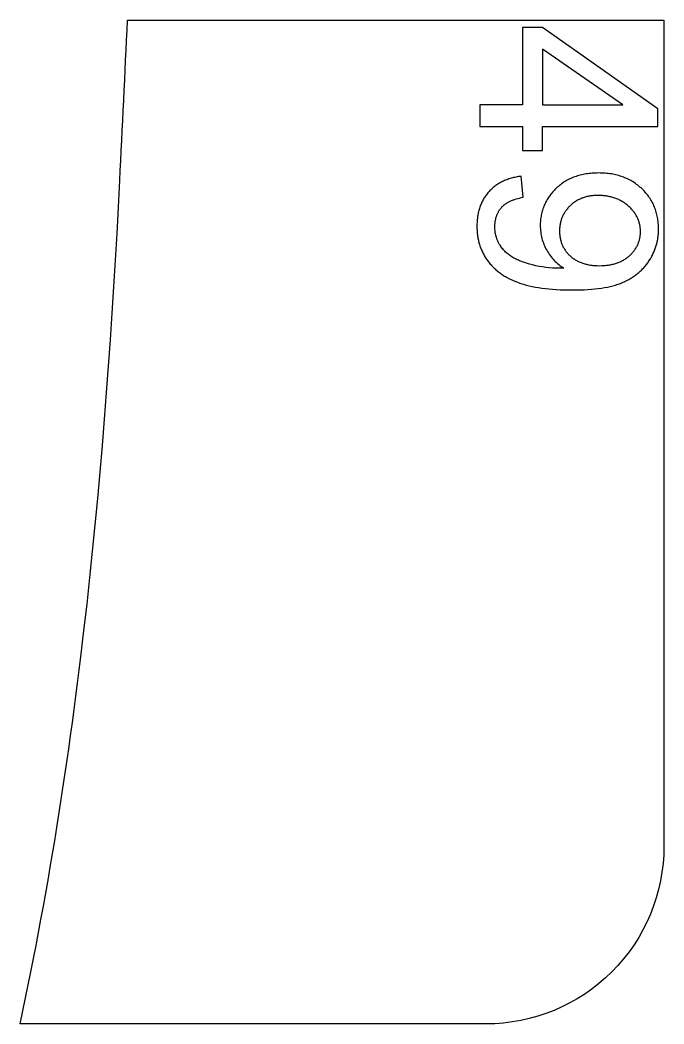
# Model space of a CAD drawing. Extents: x -16189 to 5251, y 3521 to 4024.
# Drawn here: x -9527 to -9346.1, y 3521.1 to 3803.1 of the extents above; entities that cross this region are included whole.
import ezdxf

# ---------------------------------------------------------------- set-up
doc = ezdxf.new("R2010")
doc.units = 0
doc.layers.add('LAYER_03', color=7, linetype='CONTINUOUS')

msp = doc.modelspace()

# ---------------------------------------------------------------- linework, layer by layer
at = {"layer": 'LAYER_03'}
for p, q in [((-9368.05, 3753.45), (-9368.3, 3753.38)), ((-9367.79, 3753.51), (-9368.05, 3753.45)), ((-9367.53, 3753.57), (-9367.79, 3753.51)), ((-9367.26, 3753.62), (-9367.53, 3753.57)), ((-9366.99, 3753.67), (-9367.26, 3753.62)), ((-9366.72, 3753.71), (-9366.99, 3753.67)), ((-9366.45, 3753.75), (-9366.72, 3753.71)), ((-9366.17, 3753.78), (-9366.45, 3753.75)), ((-9365.89, 3753.81), (-9366.17, 3753.78)), ((-9365.6, 3753.83), (-9365.89, 3753.81)), ((-9365.31, 3753.84), (-9365.6, 3753.83)), ((-9365.02, 3753.85), (-9365.31, 3753.84)), ((-9364.72, 3753.85), (-9365.02, 3753.85)), ((-9364.39, 3753.85), (-9364.72, 3753.85)), ((-9364.06, 3753.84), (-9364.39, 3753.85)), ((-9363.74, 3753.82), (-9364.06, 3753.84)), ((-9363.42, 3753.8), (-9363.74, 3753.82)), ((-9363.11, 3753.78), (-9363.42, 3753.8)), ((-9362.8, 3753.74), (-9363.11, 3753.78)), ((-9362.49, 3753.71), (-9362.8, 3753.74)), ((-9362.19, 3753.66), (-9362.49, 3753.71)), ((-9361.89, 3753.61), (-9362.19, 3753.66)), ((-9361.59, 3753.55), (-9361.89, 3753.61)), ((-9361.3, 3753.49), (-9361.59, 3753.55)), ((-9361.01, 3753.42), (-9361.3, 3753.49)), ((-9360.73, 3753.35), (-9361.01, 3753.42)), ((-9372.84, 3750.61), (-9373.01, 3750.42)), ((-9372.66, 3750.79), (-9372.84, 3750.61)), ((-9372.47, 3750.97), (-9372.66, 3750.79)), ((-9372.29, 3751.15), (-9372.47, 3750.97)), ((-9372.09, 3751.32), (-9372.29, 3751.15)), ((-9371.9, 3751.49), (-9372.09, 3751.32)), ((-9371.7, 3751.65), (-9371.9, 3751.49)), ((-9371.5, 3751.8), (-9371.7, 3751.65)), ((-9371.29, 3751.95), (-9371.5, 3751.8)), ((-9371.08, 3752.09), (-9371.29, 3751.95)), ((-9370.87, 3752.23), (-9371.08, 3752.09)), ((-9370.66, 3752.36), (-9370.87, 3752.23)), ((-9370.44, 3752.49), (-9370.66, 3752.36)), ((-9370.21, 3752.61), (-9370.44, 3752.49)), ((-9369.99, 3752.73), (-9370.21, 3752.61)), ((-9369.76, 3752.84), (-9369.99, 3752.73)), ((-9369.52, 3752.94), (-9369.76, 3752.84)), ((-9369.29, 3753.04), (-9369.52, 3752.94)), ((-9369.04, 3753.13), (-9369.29, 3753.04)), ((-9368.8, 3753.22), (-9369.04, 3753.13)), ((-9368.55, 3753.3), (-9368.8, 3753.22)), ((-9368.3, 3753.38), (-9368.55, 3753.3)), ((-9360.45, 3753.27), (-9360.73, 3753.35)), ((-9360.17, 3753.18), (-9360.45, 3753.27)), ((-9359.9, 3753.09), (-9360.17, 3753.18)), ((-9359.63, 3752.99), (-9359.9, 3753.09)), ((-9359.36, 3752.89), (-9359.63, 3752.99)), ((-9359.1, 3752.78), (-9359.36, 3752.89)), ((-9358.85, 3752.67), (-9359.1, 3752.78)), ((-9358.59, 3752.54), (-9358.85, 3752.67)), ((-9358.34, 3752.42), (-9358.59, 3752.54)), ((-9358.1, 3752.28), (-9358.34, 3752.42)), ((-9357.86, 3752.14), (-9358.1, 3752.28)), ((-9357.62, 3752), (-9357.86, 3752.14)), ((-9357.39, 3751.85), (-9357.62, 3752)), ((-9357.16, 3751.69), (-9357.39, 3751.85)), ((-9356.93, 3751.53), (-9357.16, 3751.69)), ((-9356.71, 3751.36), (-9356.93, 3751.53)), ((-9356.49, 3751.19), (-9356.71, 3751.36)), ((-9356.27, 3751), (-9356.49, 3751.19)), ((-9356.06, 3750.82), (-9356.27, 3751)), ((-9355.86, 3750.63), (-9356.06, 3750.82)), ((-9355.66, 3750.43), (-9355.86, 3750.63)), ((-9374.62, 3747.98), (-9374.71, 3747.75)), ((-9374.51, 3748.19), (-9374.62, 3747.98)), ((-9374.41, 3748.41), (-9374.51, 3748.19)), ((-9374.29, 3748.62), (-9374.41, 3748.41)), ((-9374.17, 3748.83), (-9374.29, 3748.62)), ((-9374.05, 3749.04), (-9374.17, 3748.83)), ((-9373.92, 3749.24), (-9374.05, 3749.04)), ((-9373.78, 3749.45), (-9373.92, 3749.24)), ((-9373.64, 3749.65), (-9373.78, 3749.45)), ((-9373.49, 3749.84), (-9373.64, 3749.65)), ((-9373.33, 3750.04), (-9373.49, 3749.84)), ((-9373.17, 3750.23), (-9373.33, 3750.04)), ((-9373.01, 3750.42), (-9373.17, 3750.23)), ((-9355.47, 3750.24), (-9355.66, 3750.43)), ((-9355.28, 3750.04), (-9355.47, 3750.24)), ((-9355.1, 3749.84), (-9355.28, 3750.04)), ((-9354.93, 3749.64), (-9355.1, 3749.84)), ((-9354.76, 3749.44), (-9354.93, 3749.64)), ((-9354.6, 3749.23), (-9354.76, 3749.44)), ((-9354.45, 3749.03), (-9354.6, 3749.23)), ((-9354.3, 3748.82), (-9354.45, 3749.03)), ((-9354.16, 3748.61), (-9354.3, 3748.82)), ((-9354.03, 3748.39), (-9354.16, 3748.61)), ((-9353.9, 3748.18), (-9354.03, 3748.39)), ((-9353.78, 3747.96), (-9353.9, 3748.18)), ((-9353.67, 3747.74), (-9353.78, 3747.96)), ((-9375.38, 3745.15), (-9375.41, 3744.9)), ((-9375.35, 3745.4), (-9375.38, 3745.15)), ((-9375.31, 3745.65), (-9375.35, 3745.4)), ((-9375.27, 3745.89), (-9375.31, 3745.65)), ((-9375.22, 3746.14), (-9375.27, 3745.89)), ((-9375.17, 3746.37), (-9375.22, 3746.14)), ((-9375.1, 3746.61), (-9375.17, 3746.37)), ((-9375.04, 3746.85), (-9375.1, 3746.61)), ((-9374.96, 3747.08), (-9375.04, 3746.85)), ((-9374.89, 3747.31), (-9374.96, 3747.08)), ((-9374.8, 3747.53), (-9374.89, 3747.31)), ((-9374.71, 3747.75), (-9374.8, 3747.53)), ((-9353.56, 3747.52), (-9353.67, 3747.74)), ((-9353.46, 3747.3), (-9353.56, 3747.52)), ((-9353.36, 3747.07), (-9353.46, 3747.3)), ((-9353.27, 3746.84), (-9353.36, 3747.07)), ((-9353.19, 3746.61), (-9353.27, 3746.84)), ((-9353.12, 3746.38), (-9353.19, 3746.61)), ((-9353.05, 3746.15), (-9353.12, 3746.38)), ((-9352.99, 3745.91), (-9353.05, 3746.15)), ((-9352.93, 3745.67), (-9352.99, 3745.91)), ((-9352.88, 3745.43), (-9352.93, 3745.67)), ((-9352.84, 3745.19), (-9352.88, 3745.43)), ((-9352.8, 3744.95), (-9352.84, 3745.19)), ((-9375.45, 3744.13), (-9375.46, 3743.86)), ((-9375.46, 3743.86), (-9375.45, 3743.6)), ((-9375.43, 3744.65), (-9375.45, 3744.39)), ((-9375.45, 3744.39), (-9375.45, 3744.13)), ((-9375.45, 3743.6), (-9375.45, 3743.34)), ((-9375.45, 3743.34), (-9375.43, 3743.08)), ((-9375.41, 3744.9), (-9375.43, 3744.65)), ((-9375.43, 3743.08), (-9375.41, 3742.82)), ((-9375.41, 3742.82), (-9375.38, 3742.57)), ((-9375.38, 3742.57), (-9375.35, 3742.32)), ((-9375.35, 3742.32), (-9375.31, 3742.07)), ((-9352.87, 3742.02), (-9352.83, 3742.25)), ((-9352.83, 3742.25), (-9352.8, 3742.49)), ((-9352.78, 3744.7), (-9352.8, 3744.95)), ((-9352.8, 3742.49), (-9352.77, 3742.72)), ((-9352.75, 3744.45), (-9352.78, 3744.7)), ((-9352.77, 3742.72), (-9352.75, 3742.96)), ((-9352.74, 3744.2), (-9352.75, 3744.45)), ((-9352.75, 3742.96), (-9352.74, 3743.2)), ((-9352.73, 3743.95), (-9352.74, 3744.2)), ((-9352.74, 3743.2), (-9352.73, 3743.45)), ((-9352.72, 3743.69), (-9352.73, 3743.95)), ((-9352.73, 3743.45), (-9352.72, 3743.69)), ((-9375.31, 3742.07), (-9375.27, 3741.83)), ((-9375.27, 3741.83), (-9375.22, 3741.59)), ((-9375.22, 3741.59), (-9375.17, 3741.35)), ((-9375.17, 3741.35), (-9375.1, 3741.11)), ((-9375.1, 3741.11), (-9375.04, 3740.88)), ((-9375.04, 3740.88), (-9374.96, 3740.65)), ((-9374.96, 3740.65), (-9374.89, 3740.43)), ((-9374.89, 3740.43), (-9374.8, 3740.2)), ((-9374.8, 3740.2), (-9374.71, 3739.98)), ((-9374.71, 3739.98), (-9374.62, 3739.77)), ((-9374.62, 3739.77), (-9374.51, 3739.55)), ((-9374.51, 3739.55), (-9374.41, 3739.34)), ((-9374.41, 3739.34), (-9374.29, 3739.13)), ((-9353.93, 3739.2), (-9353.82, 3739.4)), ((-9353.82, 3739.4), (-9353.7, 3739.61)), ((-9353.7, 3739.61), (-9353.6, 3739.82)), ((-9353.6, 3739.82), (-9353.5, 3740.03)), ((-9353.5, 3740.03), (-9353.4, 3740.24)), ((-9353.4, 3740.24), (-9353.32, 3740.45)), ((-9353.32, 3740.45), (-9353.24, 3740.67)), ((-9353.24, 3740.67), (-9353.16, 3740.89)), ((-9353.16, 3740.89), (-9353.09, 3741.11)), ((-9353.09, 3741.11), (-9353.03, 3741.33)), ((-9353.03, 3741.33), (-9352.97, 3741.56)), ((-9352.97, 3741.56), (-9352.92, 3741.79)), ((-9352.92, 3741.79), (-9352.87, 3742.02)), ((-9374.29, 3739.13), (-9374.17, 3738.93)), ((-9374.17, 3738.93), (-9374.05, 3738.72)), ((-9374.05, 3738.72), (-9373.92, 3738.52)), ((-9373.92, 3738.52), (-9373.78, 3738.33)), ((-9373.78, 3738.33), (-9373.64, 3738.13)), ((-9373.64, 3738.13), (-9373.49, 3737.94)), ((-9373.49, 3737.94), (-9373.33, 3737.76)), ((-9373.33, 3737.76), (-9373.17, 3737.57)), ((-9373.17, 3737.57), (-9373.01, 3737.39)), ((-9373.01, 3737.39), (-9372.84, 3737.21)), ((-9372.84, 3737.21), (-9372.66, 3737.03)), ((-9372.66, 3737.03), (-9372.47, 3736.86)), ((-9372.47, 3736.86), (-9372.29, 3736.69)), ((-9372.29, 3736.69), (-9372.09, 3736.53)), ((-9372.09, 3736.53), (-9371.9, 3736.37)), ((-9356.43, 3736.43), (-9356.22, 3736.59)), ((-9356.22, 3736.59), (-9356.02, 3736.76)), ((-9356.02, 3736.76), (-9355.82, 3736.93)), ((-9355.82, 3736.93), (-9355.63, 3737.11)), ((-9355.63, 3737.11), (-9355.45, 3737.28)), ((-9355.45, 3737.28), (-9355.27, 3737.47)), ((-9355.27, 3737.47), (-9355.1, 3737.65)), ((-9355.1, 3737.65), (-9354.93, 3737.84)), ((-9354.93, 3737.84), (-9354.77, 3738.02)), ((-9354.77, 3738.02), (-9354.62, 3738.21)), ((-9354.62, 3738.21), (-9354.47, 3738.41)), ((-9354.47, 3738.41), (-9354.33, 3738.6)), ((-9354.33, 3738.6), (-9354.19, 3738.8)), ((-9354.19, 3738.8), (-9354.06, 3739)), ((-9354.06, 3739), (-9353.93, 3739.2)), ((-9371.9, 3736.37), (-9371.69, 3736.22)), ((-9371.69, 3736.22), (-9371.49, 3736.07)), ((-9371.49, 3736.07), (-9371.28, 3735.93)), ((-9371.28, 3735.93), (-9371.06, 3735.79)), ((-9371.06, 3735.79), (-9370.84, 3735.66)), ((-9370.84, 3735.66), (-9370.61, 3735.53)), ((-9370.61, 3735.53), (-9370.39, 3735.41)), ((-9370.39, 3735.41), (-9370.15, 3735.3)), ((-9370.15, 3735.3), (-9369.91, 3735.19)), ((-9369.91, 3735.19), (-9369.67, 3735.08)), ((-9369.67, 3735.08), (-9369.42, 3734.99)), ((-9369.42, 3734.99), (-9369.17, 3734.89)), ((-9369.17, 3734.89), (-9368.92, 3734.8)), ((-9368.92, 3734.8), (-9368.66, 3734.72)), ((-9368.66, 3734.72), (-9368.39, 3734.64)), ((-9368.39, 3734.64), (-9368.12, 3734.57)), ((-9368.12, 3734.57), (-9367.85, 3734.5)), ((-9367.85, 3734.5), (-9367.57, 3734.44)), ((-9367.57, 3734.44), (-9367.29, 3734.38)), ((-9367.29, 3734.38), (-9367, 3734.33)), ((-9367, 3734.33), (-9366.71, 3734.29)), ((-9366.71, 3734.29), (-9366.41, 3734.25)), ((-9366.41, 3734.25), (-9366.11, 3734.21)), ((-9366.11, 3734.21), (-9365.8, 3734.18)), ((-9365.8, 3734.18), (-9365.49, 3734.16)), ((-9365.49, 3734.16), (-9365.18, 3734.14)), ((-9365.18, 3734.14), (-9364.86, 3734.13)), ((-9364.86, 3734.13), (-9364.21, 3734.12)), ((-9364.21, 3734.12), (-9363.56, 3734.13)), ((-9363.56, 3734.13), (-9363.24, 3734.14)), ((-9363.24, 3734.14), (-9362.92, 3734.16)), ((-9362.92, 3734.16), (-9362.61, 3734.19)), ((-9362.61, 3734.19), (-9362.3, 3734.22)), ((-9362.3, 3734.22), (-9362, 3734.25)), ((-9362, 3734.25), (-9361.7, 3734.29)), ((-9361.7, 3734.29), (-9361.41, 3734.34)), ((-9361.41, 3734.34), (-9361.12, 3734.39)), ((-9361.12, 3734.39), (-9360.84, 3734.45)), ((-9360.84, 3734.45), (-9360.55, 3734.51)), ((-9360.55, 3734.51), (-9360.28, 3734.58)), ((-9360.28, 3734.58), (-9360, 3734.66)), ((-9360, 3734.66), (-9359.74, 3734.73)), ((-9359.74, 3734.73), (-9359.47, 3734.82)), ((-9359.47, 3734.82), (-9359.21, 3734.91)), ((-9359.21, 3734.91), (-9358.96, 3735.01)), ((-9358.96, 3735.01), (-9358.7, 3735.11)), ((-9358.7, 3735.11), (-9358.46, 3735.22)), ((-9358.46, 3735.22), (-9358.21, 3735.33)), ((-9358.21, 3735.33), (-9357.98, 3735.45)), ((-9357.98, 3735.45), (-9357.74, 3735.57)), ((-9357.74, 3735.57), (-9357.51, 3735.7)), ((-9357.51, 3735.7), (-9357.29, 3735.83)), ((-9357.29, 3735.83), (-9357.06, 3735.97)), ((-9357.06, 3735.97), (-9356.85, 3736.12)), ((-9356.85, 3736.12), (-9356.63, 3736.27)), ((-9356.63, 3736.27), (-9356.43, 3736.43))]:
    msp.add_line(p, q, dxfattribs=at)
msp.add_lwpolyline([(-9396.14, 3521.11), (-9526.98, 3521.11), (-9526.2, 3524.78), (-9525.43, 3528.45), (-9524.68, 3532.11), (-9523.94, 3535.78), (-9523.21, 3539.46), (-9522.5, 3543.13), (-9521.8, 3546.8), (-9521.11, 3550.48), (-9520.44, 3554.16), (-9519.78, 3557.83), (-9519.13, 3561.51), (-9518.49, 3565.19), (-9517.87, 3568.88), (-9517.26, 3572.56), (-9516.66, 3576.25), (-9516.08, 3579.93), (-9515.5, 3583.62), (-9514.94, 3587.31), (-9514.39, 3591), (-9513.85, 3594.69), (-9513.32, 3598.38), (-9512.8, 3602.07), (-9512.29, 3605.77), (-9511.8, 3609.46), (-9511.31, 3613.16), (-9510.83, 3616.86), (-9510.37, 3620.56), (-9509.91, 3624.26), (-9509.03, 3631.66), (-9508.18, 3639.07), (-9507.37, 3646.48), (-9506.6, 3653.89), (-9505.86, 3661.31), (-9505.16, 3668.73), (-9504.49, 3676.16), (-9503.85, 3683.59), (-9503.24, 3691.02), (-9502.66, 3698.45), (-9502.11, 3705.89), (-9501.58, 3713.33), (-9501.08, 3720.78), (-9500.61, 3728.22), (-9500.17, 3735.67), (-9499.75, 3743.12), (-9499.35, 3750.58), (-9498.97, 3758.03, 0.001777), (-9496.82, 3803.11), (-9346.14, 3803.11), (-9346.14, 3571.11, -0.414214)], format="xyb", close=True, dxfattribs=at)
for points in [[(-9397.82, 3779.31), (-9397.82, 3773.18), (-9385.85, 3773.18), (-9385.85, 3766.43), (-9380.23, 3766.43), (-9380.23, 3773.18), (-9347.85, 3773.18), (-9347.85, 3778.19), (-9380.23, 3800.99), (-9385.85, 3800.99), (-9385.85, 3779.31)], [(-9380.23, 3779.31), (-9357.7, 3779.31), (-9380.23, 3794.96)], [(-9386.26, 3759.24), (-9386.63, 3759.19), (-9386.99, 3759.13), (-9387.34, 3759.07), (-9387.69, 3759), (-9388.04, 3758.93), (-9388.38, 3758.85), (-9388.71, 3758.77), (-9389.04, 3758.68), (-9389.37, 3758.58), (-9389.69, 3758.48), (-9390, 3758.37), (-9390.31, 3758.26), (-9390.62, 3758.14), (-9390.91, 3758.01), (-9391.21, 3757.88), (-9391.5, 3757.75), (-9391.78, 3757.6), (-9392.06, 3757.45), (-9392.33, 3757.3), (-9392.6, 3757.14), (-9392.86, 3756.98), (-9393.12, 3756.8), (-9393.37, 3756.63), (-9393.62, 3756.44), (-9393.86, 3756.25), (-9394.1, 3756.06), (-9394.33, 3755.86), (-9394.56, 3755.65), (-9394.78, 3755.44), (-9395, 3755.22), (-9395.21, 3755), (-9395.41, 3754.77), (-9395.61, 3754.54), (-9395.81, 3754.3), (-9395.99, 3754.06), (-9396.18, 3753.81), (-9396.35, 3753.56), (-9396.52, 3753.3), (-9396.68, 3753.04), (-9396.84, 3752.78), (-9396.99, 3752.51), (-9397.13, 3752.24), (-9397.27, 3751.96), (-9397.4, 3751.68), (-9397.52, 3751.4), (-9397.64, 3751.11), (-9397.75, 3750.82), (-9397.85, 3750.52), (-9397.95, 3750.22), (-9398.04, 3749.91), (-9398.13, 3749.6), (-9398.21, 3749.29), (-9398.28, 3748.97), (-9398.35, 3748.65), (-9398.41, 3748.32), (-9398.46, 3747.99), (-9398.51, 3747.66), (-9398.55, 3747.32), (-9398.59, 3746.97), (-9398.62, 3746.63), (-9398.64, 3746.27), (-9398.65, 3745.92), (-9398.66, 3745.56), (-9398.67, 3745.19), (-9398.66, 3744.51), (-9398.64, 3744.17), (-9398.62, 3743.84), (-9398.6, 3743.5), (-9398.56, 3743.17), (-9398.53, 3742.85), (-9398.48, 3742.52), (-9398.43, 3742.2), (-9398.38, 3741.88), (-9398.32, 3741.57), (-9398.25, 3741.25), (-9398.18, 3740.94), (-9398.1, 3740.63), (-9398.02, 3740.33), (-9397.93, 3740.03), (-9397.83, 3739.73), (-9397.73, 3739.43), (-9397.62, 3739.14), (-9397.51, 3738.84), (-9397.39, 3738.56), (-9397.27, 3738.27), (-9397.14, 3737.99), (-9397, 3737.71), (-9396.86, 3737.43), (-9396.71, 3737.16), (-9396.56, 3736.88), (-9396.4, 3736.61), (-9396.23, 3736.35), (-9396.06, 3736.08), (-9395.88, 3735.82), (-9395.7, 3735.57), (-9395.51, 3735.31), (-9395.32, 3735.06), (-9395.12, 3734.81), (-9394.92, 3734.57), (-9394.71, 3734.33), (-9394.49, 3734.1), (-9394.28, 3733.87), (-9394.05, 3733.64), (-9393.82, 3733.42), (-9393.58, 3733.2), (-9393.34, 3732.98), (-9393.1, 3732.77), (-9392.85, 3732.56), (-9392.59, 3732.36), (-9392.33, 3732.16), (-9392.06, 3731.97), (-9391.79, 3731.77), (-9391.51, 3731.59), (-9391.23, 3731.4), (-9390.94, 3731.22), (-9390.64, 3731.05), (-9390.34, 3730.88), (-9389.73, 3730.55), (-9389.09, 3730.23), (-9388.44, 3729.93), (-9387.76, 3729.65), (-9387.06, 3729.38), (-9386.34, 3729.13), (-9385.58, 3728.89), (-9384.8, 3728.67), (-9383.98, 3728.47), (-9383.13, 3728.28), (-9382.26, 3728.11), (-9381.35, 3727.96), (-9380.41, 3727.82), (-9379.44, 3727.7), (-9378.44, 3727.59), (-9377.41, 3727.5), (-9376.35, 3727.43), (-9375.26, 3727.37), (-9374.14, 3727.33), (-9372.99, 3727.31), (-9371.81, 3727.3), (-9370.68, 3727.31), (-9369.58, 3727.33), (-9368.51, 3727.37), (-9367.48, 3727.43), (-9366.48, 3727.51), (-9365.52, 3727.6), (-9364.59, 3727.7), (-9363.69, 3727.82), (-9362.83, 3727.96), (-9362, 3728.12), (-9361.21, 3728.29), (-9360.45, 3728.48), (-9359.72, 3728.68), (-9359.37, 3728.79), (-9359.03, 3728.91), (-9358.7, 3729.02), (-9358.37, 3729.14), (-9358.06, 3729.27), (-9357.75, 3729.4), (-9357.15, 3729.67), (-9356.57, 3729.95), (-9356.01, 3730.25), (-9355.46, 3730.57), (-9355.2, 3730.73), (-9354.93, 3730.9), (-9354.68, 3731.07), (-9354.42, 3731.24), (-9354.17, 3731.42), (-9353.93, 3731.6), (-9353.69, 3731.79), (-9353.45, 3731.98), (-9353.22, 3732.17), (-9352.99, 3732.37), (-9352.77, 3732.57), (-9352.55, 3732.78), (-9352.34, 3732.98), (-9352.13, 3733.2), (-9351.92, 3733.41), (-9351.72, 3733.63), (-9351.52, 3733.86), (-9351.33, 3734.09), (-9351.14, 3734.32), (-9350.96, 3734.55), (-9350.78, 3734.79), (-9350.61, 3735.03), (-9350.44, 3735.28), (-9350.27, 3735.53), (-9349.95, 3736.04), (-9349.8, 3736.3), (-9349.65, 3736.55), (-9349.51, 3736.81), (-9349.38, 3737.08), (-9349.25, 3737.34), (-9349.12, 3737.6), (-9349, 3737.87), (-9348.89, 3738.14), (-9348.78, 3738.41), (-9348.67, 3738.68), (-9348.57, 3738.95), (-9348.48, 3739.23), (-9348.39, 3739.5), (-9348.3, 3739.78), (-9348.22, 3740.06), (-9348.15, 3740.34), (-9348.08, 3740.62), (-9348.01, 3740.91), (-9347.96, 3741.19), (-9347.9, 3741.48), (-9347.85, 3741.77), (-9347.81, 3742.06), (-9347.77, 3742.35), (-9347.74, 3742.65), (-9347.71, 3742.94), (-9347.69, 3743.24), (-9347.66, 3743.84), (-9347.64, 3744.44), (-9347.65, 3744.86), (-9347.66, 3745.28), (-9347.69, 3745.69), (-9347.72, 3746.1), (-9347.76, 3746.5), (-9347.81, 3746.9), (-9347.87, 3747.29), (-9347.93, 3747.68), (-9348.01, 3748.06), (-9348.1, 3748.44), (-9348.19, 3748.82), (-9348.3, 3749.19), (-9348.41, 3749.55), (-9348.53, 3749.92), (-9348.66, 3750.27), (-9348.8, 3750.63), (-9348.95, 3750.97), (-9349.11, 3751.32), (-9349.28, 3751.66), (-9349.46, 3751.99), (-9349.64, 3752.33), (-9349.84, 3752.65), (-9350.04, 3752.97), (-9350.25, 3753.29), (-9350.47, 3753.61), (-9350.7, 3753.91), (-9350.94, 3754.22), (-9351.19, 3754.52), (-9351.45, 3754.81), (-9351.72, 3755.11), (-9352, 3755.39), (-9352.28, 3755.67), (-9352.57, 3755.95), (-9352.87, 3756.22), (-9353.18, 3756.48), (-9353.49, 3756.73), (-9353.8, 3756.97), (-9354.12, 3757.2), (-9354.45, 3757.42), (-9354.78, 3757.64), (-9355.12, 3757.84), (-9355.47, 3758.04), (-9355.82, 3758.23), (-9356.17, 3758.41), (-9356.54, 3758.58), (-9356.9, 3758.74), (-9357.28, 3758.89), (-9357.66, 3759.04), (-9358.04, 3759.17), (-9358.43, 3759.3), (-9358.83, 3759.42), (-9359.23, 3759.53), (-9359.64, 3759.63), (-9360.06, 3759.72), (-9360.48, 3759.8), (-9360.9, 3759.88), (-9361.33, 3759.94), (-9361.77, 3760), (-9362.21, 3760.05), (-9362.66, 3760.09), (-9363.12, 3760.12), (-9363.58, 3760.14), (-9364.04, 3760.15), (-9364.52, 3760.16), (-9364.97, 3760.15), (-9365.43, 3760.14), (-9365.87, 3760.12), (-9366.31, 3760.09), (-9366.75, 3760.05), (-9367.18, 3760.01), (-9367.6, 3759.95), (-9368.02, 3759.89), (-9368.43, 3759.82), (-9368.84, 3759.74), (-9369.24, 3759.65), (-9369.63, 3759.55), (-9370.03, 3759.45), (-9370.41, 3759.33), (-9370.79, 3759.21), (-9371.16, 3759.08), (-9371.53, 3758.94), (-9371.89, 3758.8), (-9372.25, 3758.64), (-9372.6, 3758.48), (-9372.95, 3758.31), (-9373.29, 3758.13), (-9373.62, 3757.94), (-9373.95, 3757.74), (-9374.27, 3757.54), (-9374.59, 3757.32), (-9374.9, 3757.1), (-9375.21, 3756.87), (-9375.51, 3756.63), (-9375.8, 3756.38), (-9376.09, 3756.13), (-9376.38, 3755.86), (-9376.65, 3755.59), (-9376.92, 3755.32), (-9377.18, 3755.04), (-9377.43, 3754.76), (-9377.67, 3754.47), (-9377.91, 3754.18), (-9378.13, 3753.89), (-9378.35, 3753.6), (-9378.55, 3753.3), (-9378.75, 3752.99), (-9378.94, 3752.68), (-9379.12, 3752.37), (-9379.29, 3752.06), (-9379.45, 3751.74), (-9379.61, 3751.42), (-9379.75, 3751.09), (-9379.89, 3750.76), (-9380.01, 3750.43), (-9380.13, 3750.09), (-9380.24, 3749.75), (-9380.34, 3749.4), (-9380.44, 3749.05), (-9380.52, 3748.7), (-9380.59, 3748.35), (-9380.66, 3747.99), (-9380.72, 3747.62), (-9380.77, 3747.26), (-9380.81, 3746.89), (-9380.84, 3746.51), (-9380.86, 3746.13), (-9380.87, 3745.75), (-9380.88, 3745.36), (-9380.87, 3744.9), (-9380.85, 3744.44), (-9380.81, 3743.99), (-9380.76, 3743.54), (-9380.7, 3743.09), (-9380.62, 3742.65), (-9380.53, 3742.21), (-9380.42, 3741.78), (-9380.3, 3741.35), (-9380.16, 3740.93), (-9380.01, 3740.51), (-9379.85, 3740.09), (-9379.67, 3739.68), (-9379.48, 3739.27), (-9379.27, 3738.86), (-9379.05, 3738.46), (-9378.82, 3738.07), (-9378.58, 3737.69), (-9378.33, 3737.31), (-9378.07, 3736.95), (-9377.8, 3736.6), (-9377.53, 3736.26), (-9377.25, 3735.93), (-9376.95, 3735.61), (-9376.65, 3735.3), (-9376.34, 3735), (-9376.02, 3734.72), (-9375.69, 3734.44), (-9375.36, 3734.17), (-9375.01, 3733.92), (-9374.66, 3733.67), (-9374.3, 3733.44), (-9375.01, 3733.41), (-9375.52, 3733.4), (-9376.48, 3733.42), (-9377.43, 3733.46), (-9378.37, 3733.53), (-9379.31, 3733.63), (-9380.24, 3733.76), (-9381.17, 3733.92), (-9382.1, 3734.11), (-9383.02, 3734.32), (-9383.92, 3734.56), (-9384.77, 3734.81), (-9385.57, 3735.07), (-9385.95, 3735.21), (-9386.33, 3735.35), (-9386.68, 3735.5), (-9387.03, 3735.64), (-9387.37, 3735.8), (-9387.69, 3735.95), (-9388, 3736.11), (-9388.3, 3736.27), (-9388.59, 3736.44), (-9388.87, 3736.61), (-9389.14, 3736.78), (-9389.4, 3736.96), (-9389.65, 3737.14), (-9389.9, 3737.33), (-9390.14, 3737.53), (-9390.37, 3737.74), (-9390.6, 3737.94), (-9390.82, 3738.16), (-9391.03, 3738.38), (-9391.23, 3738.61), (-9391.43, 3738.84), (-9391.63, 3739.08), (-9391.81, 3739.33), (-9391.99, 3739.58), (-9392.16, 3739.84), (-9392.33, 3740.1), (-9392.41, 3740.23), (-9392.48, 3740.37), (-9392.56, 3740.5), (-9392.63, 3740.64), (-9392.7, 3740.78), (-9392.77, 3740.92), (-9392.83, 3741.06), (-9392.89, 3741.21), (-9392.95, 3741.35), (-9393.01, 3741.5), (-9393.07, 3741.65), (-9393.12, 3741.79), (-9393.17, 3741.94), (-9393.21, 3742.1), (-9393.26, 3742.25), (-9393.3, 3742.4), (-9393.38, 3742.72), (-9393.44, 3743.03), (-9393.5, 3743.36), (-9393.54, 3743.69), (-9393.58, 3744.02), (-9393.6, 3744.36), (-9393.62, 3744.71), (-9393.62, 3745.06), (-9393.62, 3745.26), (-9393.62, 3745.47), (-9393.61, 3745.67), (-9393.59, 3745.87), (-9393.58, 3746.06), (-9393.56, 3746.26), (-9393.53, 3746.45), (-9393.51, 3746.64), (-9393.47, 3746.82), (-9393.44, 3747.01), (-9393.4, 3747.19), (-9393.36, 3747.37), (-9393.31, 3747.55), (-9393.26, 3747.72), (-9393.21, 3747.89), (-9393.15, 3748.07), (-9393.09, 3748.23), (-9393.03, 3748.4), (-9392.96, 3748.56), (-9392.89, 3748.72), (-9392.82, 3748.88), (-9392.74, 3749.04), (-9392.65, 3749.19), (-9392.57, 3749.35), (-9392.48, 3749.5), (-9392.39, 3749.64), (-9392.29, 3749.79), (-9392.19, 3749.93), (-9392.08, 3750.07), (-9391.98, 3750.21), (-9391.86, 3750.34), (-9391.75, 3750.48), (-9391.63, 3750.61), (-9391.51, 3750.74), (-9391.38, 3750.86), (-9391.24, 3750.98), (-9391.11, 3751.1), (-9390.97, 3751.22), (-9390.82, 3751.34), (-9390.67, 3751.45), (-9390.51, 3751.56), (-9390.35, 3751.66), (-9390.19, 3751.77), (-9390.02, 3751.87), (-9389.85, 3751.97), (-9389.67, 3752.06), (-9389.49, 3752.16), (-9389.3, 3752.25), (-9389.11, 3752.34), (-9388.92, 3752.42), (-9388.72, 3752.51), (-9388.51, 3752.59), (-9388.3, 3752.66), (-9388.09, 3752.74), (-9387.65, 3752.88), (-9387.19, 3753.01), (-9386.72, 3753.13), (-9386.23, 3753.24), (-9385.72, 3753.34)]]:
    msp.add_lwpolyline(points, close=True, dxfattribs=at)

doc.saveas('drawing.dxf')
